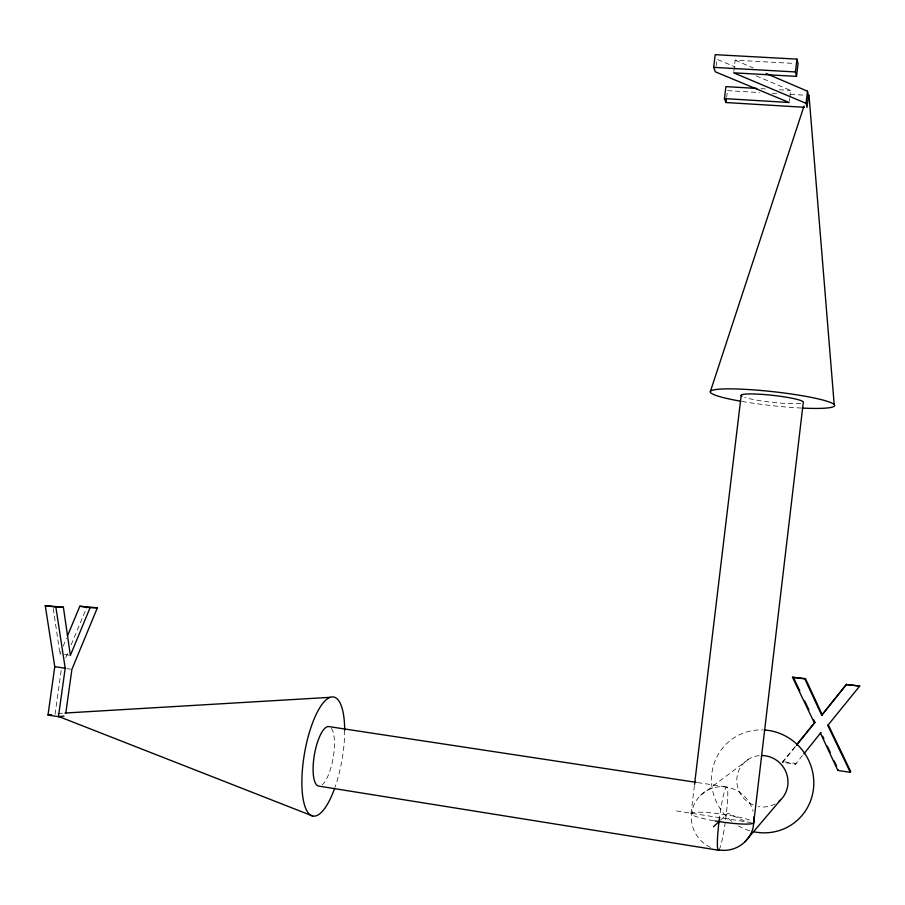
<?xml version="1.0" encoding="UTF-8"?>
<svg xmlns="http://www.w3.org/2000/svg" width="905" height="905" viewBox="0 0 905 905"><rect width="100%" height="100%" fill="white"/><g stroke="black" fill="none" stroke-linecap="round" stroke-linejoin="round"><path stroke-width="0.68" stroke-dasharray="4.53 3.39" d="M691.024 813.765L694.384 785.766M789.307 101.156L789.624 98.464M789.782 97.129L790.585 90.41L755.709 75.658M725.652 819.557L726.613 811.48A31.89 3.167 -82.5 0 0 726.364 787.09A31.89 3.167 -82.5 0 0 719.532 817.385M716.104 66.257L716.964 59.266L735.041 66.913M726.658 97.242L727.145 93.283M733.797 71.416L735.165 60.194L793.843 63.418M55.047 714.305L61.348 669.214M69.063 655.209L59.968 653.874L61.042 651.295M63.192 646.147L66.416 638.421M65.816 657.596L67.954 652.471M71.167 644.79L87.208 606.384M794.862 746.998L782.452 762.315L795.495 764.239L803.233 754.555M782.452 762.315L795.54 746.376M795.495 764.239L796.162 763.537L783.187 761.625M720.652 820.054L727.948 813.21L746.116 821.797M700.527 795.337L749.51 758.628M783.074 761.082L783.311 762.157M57.931 713.457L64.99 713.038M761.06 88.679L765.279 88.928M779.341 89.742L790.585 90.41M727.462 90.636L759.589 92.536M772.157 93.283L777.746 93.611M790.314 94.358L805.676 95.263M66.721 668.614L70.601 669.191M697.54 782.542L726.839 786.988M676.521 810.937L752.338 822.769M735.165 60.194L753.243 67.943M53.271 608.511L59.968 653.874M713.559 820.688A31.698 3.892 8.2 0 1 691.284 813.256A31.698 3.892 8.2 0 1 721.534 814.104L729.543 815.337A31.698 3.892 8.2 0 1 752.338 821.208M800.665 403.347A31.279 3.496 6.3 0 1 773.255 402.431A31.279 3.496 6.3 0 1 744.747 397.431M801.491 408.053A62.592 6.991 6.3 0 1 742.021 401.447M725.278 822.249A31.89 3.167 -82.5 0 1 719.735 848.483M331.388 728.287A30.193 9.514 -80.2 0 1 333.3 757.044A30.193 9.514 -80.2 0 1 322.169 784.827M344.681 730.324A60.42 19.039 -80.2 0 1 335.155 786.909M710.64 847.442A32.173 31.019 55.7 0 1 691.375 817.419L692.449 809.262A32.173 31.019 55.7 0 1 722.722 786.739A32.173 31.019 55.7 0 1 753.062 811.276M775.178 803.945A26.064 25.25 50.8 0 1 758.356 806.547M753.198 804.986A26.064 25.25 50.8 0 1 737.021 777.157A26.064 25.25 50.8 0 1 759.589 755.596M749.668 830.733A52.139 50.499 50.8 0 1 738.48 825.96M731.749 821.412A52.139 50.499 50.8 0 1 714.203 763.266A52.139 50.499 50.8 0 1 763.017 729.916"/><path stroke-width="1.36" d="M694.554 784.375L741.195 395.281M766.15 73.486L807.486 91.213L808.47 95.432L807.045 107.457L806.038 103.34L733.627 72.819L796.513 76.382L795.416 71.959L796.943 59.119L715.199 54.673L713.66 67.366L715.425 71.857L789.137 102.503L724.452 98.6L725.912 86.62L756.84 88.43M796.513 76.382L798.04 63.655L796.943 59.119M719.532 817.385L718.536 825.745A31.89 3.167 -82.5 0 0 719.373 849.263M806.038 103.34L807.486 91.213M804.251 107.288L726.014 102.537L726.342 99.889M64.017 716.07L58.44 716.681L47.999 715.052L54.775 666.668L45.25 605.626L63.395 607.244L70.364 655.401L90.093 607.685L97.378 607.798L71.902 669.383L65.793 713.185M58.44 716.681L65.205 668.229L55.861 607.108L45.25 605.626M710.414 391.424L804.013 106.055M67.49 635.853L79.844 606.248L97.378 607.798M850.315 772.316L850.723 771.569L828.29 724.894L827.781 725.403L850.315 772.316L837.849 770.472L820.416 733.061L820.971 732.507L803.866 753.899M837.849 770.472L838.313 769.736M796.638 744.804L814.376 722.925L792.486 677.245L804.817 678.92L821.717 715.267L846.243 684.553L859.75 686.024L827.781 725.403M821.717 715.267L846.661 684.248M796.423 745.29L814.952 722.428L813.742 719.894M744.928 841.82L780.495 800.02M713.513 826.74L719.633 821.005M859.75 686.024L846.243 684.553M814.376 722.925L814.952 722.428M804.817 678.92L805.45 678.637L822.272 714.814M792.486 677.245L805.45 678.637M807.667 95.24L809.013 95.444L834.184 404.478M47.999 715.052L51.517 714.679M64.99 713.038L330.178 697.325M807.588 95.444L809.013 95.5L808.38 95.636M55.861 607.108L63.395 607.244M713.66 67.366L795.416 71.959M79.844 606.248L90.093 607.685M54.775 666.668L65.205 668.229M696.149 782.339L329.194 726.636A30.193 9.514 -80.2 0 0 314.476 754.306A30.193 9.514 -80.2 0 0 318.651 786.083L718.412 850.202M714.893 820.926L723.174 822.204A31.698 3.892 8.2 0 0 753.752 822.43L803.278 402.454A31.279 3.496 6.3 0 0 769.906 395.044A31.279 3.496 6.3 0 0 741.953 396.277M58.825 716.534L312.53 815.959M793.775 678.23L799.828 690.854M804.669 700.956L808.9 709.803M822.702 736.229L823.855 738.718M827.328 746.161L830.224 752.36M834.263 761.048L836.582 766.015M724.452 98.6L726.014 102.537M740.776 401.232A62.592 6.991 6.3 0 1 725.346 388.901A62.592 6.991 6.3 0 1 820.677 399.478A62.592 6.991 6.3 0 1 802.893 408.121M334.692 788.21A60.42 19.039 -80.2 0 1 303.379 800.325A60.42 19.039 -80.2 0 1 319.182 708.706A60.42 19.039 -80.2 0 1 344.681 730.324M717.19 849.637A32.173 31.019 55.7 0 0 753.096 827.792L754.159 819.568A32.173 31.019 55.7 0 0 754.035 816.785M762.248 755.528A26.064 25.25 50.8 0 1 786.479 773.356A26.064 25.25 50.8 0 1 778.504 801.762M764.34 729.984A52.139 50.499 50.8 0 1 813.516 788.379A52.139 50.499 50.8 0 1 753.605 831.729"/></g></svg>
